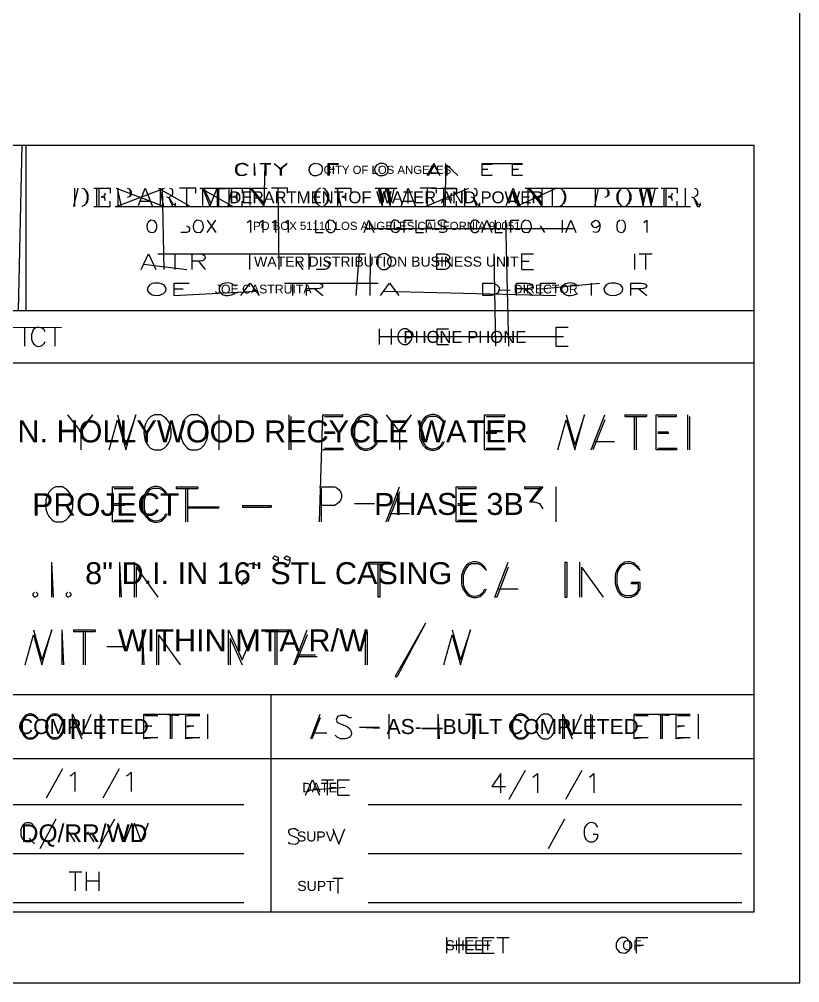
# Model space of a CAD drawing. Header units: feet. Extents: x 13 to 426, y 12 to 285.
# Drawn here: x 378.9 to 426.2, y 12.1 to 70.5 of the extents above; entities that cross this region are included whole.
import ezdxf
from ezdxf.enums import TextEntityAlignment as Align

# ---------------------------------------------------------------- set-up
doc = ezdxf.new("R2010")
doc.units = ezdxf.units.FT
doc.layers.add('ANOTACION', color=8, linetype='CONTINUOUS')
doc.layers.add('EJE_VIA', color=7, linetype='CONTINUOUS')
doc.styles.add('CAD_TEXT', font='Arial')

msp = doc.modelspace()

# ---------------------------------------------------------------- linework, layer by layer
at = {"layer": 'EJE_VIA'}
for p, q in [((426.217, 12.083), (426.217, 284.917)), ((322.083, 62.883), (423.45, 62.883)), ((378.817, 52.85), (379.05, 62.883)), ((379.283, 52.85), (379.283, 62.883)), ((423.45, 16.383), (423.45, 62.883)), ((393.117, 61.767), (393.117, 61.033)), ((393.117, 61.767), (393.167, 61.033)), ((393.467, 61.767), (394.133, 61.767)), ((393.467, 61.767), (394.133, 61.733)), ((393.733, 59.167), (393.783, 61.733)), ((393.833, 61.733), (393.833, 61.033)), ((394.333, 61.767), (394.75, 61.417)), ((395.117, 61.767), (394.7, 61.417)), ((397.617, 61.033), (397.617, 61.767)), ((397.617, 61.767), (398.233, 61.767)), ((397.667, 61.733), (397.667, 61.033)), ((397.667, 61.733), (398.233, 61.733)), ((403.617, 61.033), (404.033, 61.767)), ((404.033, 61.667), (403.667, 61.033)), ((404.734, 59.167), (404.75, 61.767)), ((404.8, 61.667), (405.467, 61.033)), ((404.8, 61.667), (404.8, 61.033)), ((406.95, 61.767), (409.4, 61.767)), ((406.95, 61.033), (406.95, 61.767)), ((407, 61.733), (407.567, 61.733)), ((408.783, 61.033), (408.783, 61.767)), ((408.833, 61.733), (409.4, 61.733)), ((403.717, 61.2), (404.333, 61.2)), ((382.183, 59.167), (382.433, 60.283)), ((382.25, 59.167), (382.25, 60.283)), ((383.583, 59.167), (383.583, 60.283)), ((383.717, 59.167), (383.717, 60.283)), ((384.75, 60.283), (387.683, 59.167)), ((384.75, 59.167), (387.683, 60.283)), ((384.817, 60.283), (385.05, 59.167)), ((384.867, 59.167), (384.867, 60.283)), ((386.1, 59.217), (386.517, 60.283)), ((386.517, 60.283), (386.95, 59.167)), ((387.317, 60.283), (389.267, 59.167)), ((387.383, 60.283), (387.617, 59.167)), ((387.433, 59.167), (387.433, 60.283)), ((387.65, 55.35), (387.567, 60.283)), ((389.033, 59.167), (389.033, 60.283)), ((389.817, 60.283), (393.917, 60.283)), ((389.883, 60.283), (391.833, 59.167)), ((390.067, 60.283), (390.5, 59.333)), ((390.983, 59.167), (390.983, 60.283)), ((390.983, 60.233), (391.833, 60.283)), ((391.533, 59.167), (391.783, 60.283)), ((391.6, 59.167), (391.6, 60.283)), ((392.933, 60.283), (393.733, 59.333)), ((394.633, 55.35), (394.583, 60.283)), ((398.133, 60.283), (398.383, 59.167)), ((398.2, 59.167), (398.2, 60.283)), ((400.45, 60.283), (401.8, 60.283)), ((400.633, 60.283), (400.883, 59.167)), ((401.133, 60.283), (401.367, 59.167)), ((402.05, 59.217), (402.467, 60.283)), ((402.467, 60.283), (402.9, 59.167)), ((403.517, 59.167), (406.134, 60.283)), ((403.633, 59.167), (403.633, 60.283)), ((403.883, 60.283), (405.4, 60.233)), ((404.617, 59.167), (404.617, 60.283)), ((405.9, 59.167), (405.9, 60.283)), ((408.4, 59.217), (408.834, 60.283)), ((408.834, 60.283), (409.25, 59.167)), ((409.017, 59.167), (411.45, 60.283)), ((409.567, 60.283), (417.633, 60.283)), ((409.8, 60.283), (410.6, 59.333)), ((410.6, 59.167), (410.6, 60.233)), ((411.217, 59.167), (411.217, 60.283)), ((413.783, 59.167), (414.017, 60.283)), ((413.833, 59.167), (413.833, 60.283)), ((416.467, 60.283), (416.717, 59.167)), ((416.95, 60.283), (417.2, 59.167)), ((418, 59.167), (418, 60.283)), ((418.117, 59.167), (418.117, 60.283)), ((419.283, 59.167), (419.283, 60.283)), ((392.083, 59.533), (392.083, 59.967)), ((398.683, 59.533), (398.683, 59.967)), ((408.767, 60.117), (409.134, 59.167)), ((408.834, 60.117), (409.2, 59.167)), ((384.683, 59.167), (419.583, 59.167)), ((386.217, 59.483), (386.767, 59.483)), ((402.167, 59.483), (402.717, 59.483)), ((408.517, 59.483), (409.067, 59.483)), ((390.267, 58.333), (390.8, 57.583)), ((390.267, 57.583), (390.8, 58.333)), ((408.567, 50.683), (408.383, 58.333)), ((410.467, 57.983), (410.733, 57.583)), ((411.833, 57.583), (411.833, 58.333)), ((399.9, 57.833), (412.533, 57.833)), ((387.267, 56.283), (399.883, 56.283)), ((392.85, 55.35), (392.85, 56.283)), ((396.45, 55.35), (396.45, 56.283)), ((399.317, 53.767), (399.5, 56.283)), ((400.15, 53.767), (400.167, 56.283)), ((407.783, 50.683), (407.683, 56.283)), ((416.217, 55.35), (416.217, 56.283)), ((416.483, 56.283), (417.267, 56.283)), ((416.883, 55.35), (416.883, 56.283)), ((386.433, 55.667), (389.033, 55.35)), ((389.75, 55.85), (390.15, 55.35)), ((395.683, 55.85), (396.067, 55.35)), ((409.35, 55.85), (409.8, 55.85)), ((409.35, 55.35), (410.067, 55.35)), ((394.967, 54.517), (400.633, 54.517)), ((395.467, 53.767), (395.467, 54.517)), ((410.5, 54.167), (414.067, 54.517)), ((413.583, 53.767), (413.583, 54.517)), ((388.267, 54.167), (388.817, 54.167)), ((388.267, 53.767), (393.233, 54.017)), ((396.8, 54.167), (397.283, 53.767)), ((400.983, 54.017), (411.417, 53.767)), ((409.517, 54.167), (410.017, 53.767)), ((416.45, 54.167), (416.933, 53.767)), ((364.867, 52.85), (423.45, 52.85)), ((368.617, 51.733), (381.433, 51.85)), ((379.217, 50.683), (379.217, 51.85)), ((381.05, 50.683), (381.05, 51.85)), ((400.717, 50.8), (400.717, 51.733)), ((401.45, 50.8), (401.45, 51.733)), ((400.717, 51.283), (411.883, 51.283)), ((404.217, 50.8), (404.917, 50.8)), ((411.45, 50.683), (412.167, 50.683)), ((364.867, 49.683), (423.45, 49.683)), ((381.8, 46.517), (382.6, 45.5)), ((383.317, 46.517), (382.5, 45.5)), ((384.833, 46.517), (385.333, 44.7)), ((385.333, 44.4), (385.95, 46.517)), ((385.95, 46.517), (385.333, 44.7)), ((391, 44.4), (391, 46.517)), ((395.25, 44.4), (395.25, 46.517)), ((395.35, 46.417), (395.35, 44.4)), ((397.083, 40.033), (397.283, 46.517)), ((397.283, 46.517), (398.5, 46.517)), ((401.133, 46.517), (401.933, 45.5)), ((402.65, 46.517), (401.833, 45.5)), ((407.1, 46.517), (408.317, 46.517)), ((407.1, 44.4), (407.1, 46.517)), ((412.05, 46.517), (412.567, 44.7)), ((412.567, 44.4), (413.167, 46.517)), ((413.167, 46.517), (412.567, 44.7)), ((413.567, 44.4), (414.383, 46.517)), ((414.383, 46.217), (413.667, 44.4)), ((416.2, 44.4), (416.2, 46.417)), ((416.3, 46.417), (416.3, 44.4)), ((417.517, 46.517), (418.733, 46.517)), ((417.517, 44.4), (417.517, 46.517)), ((419.433, 44.4), (419.433, 46.517)), ((419.533, 46.417), (419.533, 44.4)), ((413.767, 44.9), (414.983, 44.9)), ((384.533, 42.15), (385.75, 42.15)), ((384.533, 40.033), (384.533, 42.15)), ((401.133, 40.033), (401.933, 42.15)), ((405.383, 40.033), (405.383, 42.15)), ((405.383, 42.15), (406.583, 42.15)), ((409.833, 41.25), (410.533, 42.15)), ((411.45, 40.033), (411.45, 42.15)), ((388.983, 40.033), (388.983, 42.05)), ((389.083, 42.05), (389.083, 40.033)), ((397.183, 42.05), (397.183, 40.033)), ((401.933, 41.85), (401.233, 40.033)), ((399.2, 41.15), (400.417, 41.15)), ((401.333, 40.533), (402.55, 40.533)), ((380.817, 37.583), (380.817, 35.467)), ((380.817, 37.583), (380.917, 35.467)), ((384.95, 37.583), (384.95, 35.467)), ((384.95, 37.583), (385.05, 35.467)), ((385.867, 35.467), (385.867, 37.583)), ((400.633, 35.467), (400.633, 37.483)), ((407.717, 35.467), (408.533, 37.583)), ((412.883, 35.467), (412.883, 37.583)), ((385.967, 37.283), (387.283, 35.467)), ((385.967, 37.283), (385.967, 35.467)), ((412.983, 37.283), (414.3, 35.467)), ((412.983, 37.283), (412.983, 35.467)), ((407.933, 35.967), (409.133, 35.967)), ((403.517, 33.9), (401.8, 30.65)), ((379.733, 33.483), (380.233, 31.667)), ((380.233, 31.367), (380.85, 33.483)), ((380.85, 33.483), (380.233, 31.667)), ((381.45, 33.483), (381.45, 31.367)), ((381.45, 33.483), (381.55, 31.367)), ((382.767, 31.367), (382.767, 33.383)), ((382.867, 33.383), (382.867, 31.367)), ((386.317, 33.483), (386.317, 31.367)), ((386.317, 33.483), (386.417, 31.367)), ((387.217, 31.367), (387.217, 33.483)), ((391.567, 31.367), (391.567, 33.483)), ((394.4, 31.367), (394.4, 33.383)), ((394.5, 33.383), (394.5, 31.367)), ((395.517, 31.367), (396.333, 33.483)), ((399.867, 31.367), (399.867, 33.483)), ((399.967, 33.383), (399.967, 31.367)), ((405.133, 33.483), (405.633, 31.667)), ((405.633, 31.367), (406.25, 33.483)), ((406.25, 33.483), (405.633, 31.667)), ((387.317, 33.183), (388.633, 31.367)), ((387.317, 33.183), (387.317, 31.367)), ((391.667, 32.983), (392.383, 31.367)), ((391.667, 32.983), (391.667, 31.367)), ((396.333, 33.183), (395.617, 31.367)), ((384.183, 32.483), (385.4, 32.483)), ((395.717, 31.867), (396.933, 31.867)), ((395.817, 31.967), (396.833, 31.967)), ((364.867, 29.567), (423.45, 29.567)), ((394.15, 16.383), (394.15, 29.567)), ((382.1, 26.883), (382.1, 28.367)), ((383.8, 26.883), (383.8, 28.367)), ((383.867, 28.3), (383.867, 26.883)), ((386.417, 26.883), (386.417, 28.367)), ((386.417, 28.367), (389.817, 28.367)), ((386.483, 28.3), (387.267, 28.3)), ((387.617, 28.367), (388.55, 28.367)), ((387.617, 28.367), (388.55, 28.3)), ((388.05, 26.883), (388.05, 28.3)), ((388.117, 28.3), (388.117, 26.883)), ((388.967, 26.883), (388.967, 28.367)), ((389.033, 28.3), (389.817, 28.3)), ((390.317, 26.883), (390.317, 28.367)), ((396.55, 26.883), (397.117, 28.367)), ((397.117, 28.15), (396.617, 26.883)), ((401.3, 26.883), (401.3, 28.367)), ((404.267, 28.367), (404.267, 26.883)), ((404.267, 28.367), (404.333, 26.883)), ((405.967, 28.367), (406.883, 28.367)), ((405.967, 28.367), (406.883, 28.3)), ((406.4, 26.883), (406.4, 28.3)), ((406.467, 28.3), (406.467, 26.883)), ((411.85, 26.883), (411.85, 28.367)), ((413.55, 26.883), (413.55, 28.367)), ((413.617, 28.3), (413.617, 26.883)), ((416.167, 26.883), (416.167, 28.367)), ((416.167, 28.367), (419.567, 28.367)), ((416.25, 28.3), (417.017, 28.3)), ((417.383, 28.367), (418.3, 28.367)), ((417.383, 28.367), (418.3, 28.3)), ((417.8, 26.883), (417.8, 28.3)), ((417.867, 28.3), (417.867, 26.883)), ((418.717, 26.883), (418.717, 28.367)), ((418.8, 28.3), (419.567, 28.3)), ((420.067, 26.883), (420.067, 28.367)), ((382.167, 28.017), (382.667, 26.883)), ((382.167, 28.017), (382.167, 26.883)), ((399.517, 27.583), (400.717, 27.583)), ((399.517, 27.583), (400.717, 27.517)), ((411.917, 28.017), (412.417, 26.883)), ((411.917, 28.017), (411.917, 26.883)), ((396.683, 27.233), (397.533, 27.233)), ((364.867, 25.683), (423.45, 25.683)), ((380.517, 23.3), (381.517, 25.067)), ((383.95, 23.3), (384.95, 25.067)), ((408.083, 23.6), (408.083, 24.767)), ((408.583, 23.217), (409.583, 24.983)), ((412.017, 23.217), (413.017, 24.983)), ((397.2, 24.383), (397.933, 24.383)), ((397.567, 23.45), (397.567, 24.383)), ((396.4, 23.767), (398.633, 23.95)), ((398.2, 23.45), (398.9, 23.45)), ((370.717, 22.9), (392.483, 22.9)), ((400.033, 22.9), (422.7, 22.9)), ((380.133, 20.233), (381.117, 22.017)), ((383.667, 20.233), (384.667, 22.017)), ((410.967, 20.233), (411.967, 22.017)), ((381.85, 21.233), (382.233, 20.633)), ((383, 21.233), (383.4, 20.633)), ((379.467, 20.85), (379.8, 20.517)), ((373.383, 19.917), (392.483, 19.917)), ((400.033, 19.917), (422.7, 19.917)), ((381.9, 18.817), (382.667, 18.817)), ((382.283, 17.65), (382.283, 18.817)), ((382.95, 17.65), (382.95, 18.817)), ((383.717, 17.65), (383.717, 18.817)), ((382.95, 18.267), (383.717, 18.267)), ((397.9, 18.433), (398.517, 18.433)), ((398.217, 17.5), (398.217, 18.433)), ((373.833, 16.95), (392.483, 16.95)), ((400.033, 16.95), (422.7, 16.95)), ((322.083, 16.383), (423.45, 16.383)), ((404.8, 13.883), (404.8, 14.817)), ((405.55, 13.883), (405.55, 14.817)), ((407.833, 14.817), (408.583, 14.817)), ((408.217, 13.883), (408.217, 14.817)), ((404.8, 14.367), (407.417, 14.367)), ((416.317, 14.367), (416.733, 14.367)), ((405.983, 13.883), (407.683, 13.883)), ((12.6, 12.083), (426.217, 12.083))]:
    msp.add_line(p, q, dxfattribs=at)
for points in [[(392.75, 61.6), (392.6, 61.733), (392.492, 61.768), (392.371, 61.777), (392.25, 61.758), (392.14, 61.71), (392.033, 61.6), (391.983, 61.483), (391.983, 61.317), (392.033, 61.2), (392.183, 61.067), (392.5, 61.033), (392.7, 61.133)], [(392.75, 61.6), (392.504, 61.725), (392.378, 61.747), (392.271, 61.737), (392.116, 61.644), (392.038, 61.488), (392.038, 61.312), (392.116, 61.156), (392.271, 61.063), (392.378, 61.053), (392.504, 61.075), (392.65, 61.133)], [(394.333, 61.767), (394.7, 61.417), (394.7, 61.033)], [(395.117, 61.767), (394.75, 61.417), (394.75, 61.033)], [(396.75, 61.767), (396.55, 61.667), (396.465, 61.531), (396.442, 61.383), (396.476, 61.242), (396.562, 61.124), (396.696, 61.047), (396.95, 61.033), (397.167, 61.133), (397.267, 61.317), (397.267, 61.483), (397.217, 61.6), (397.05, 61.733), (396.75, 61.767)], [(397.667, 61.417), (397.983, 61.417), (397.667, 61.383)], [(400.75, 61.767), (400.533, 61.667), (400.447, 61.524), (400.424, 61.376), (400.461, 61.236), (400.552, 61.122), (400.693, 61.047), (400.95, 61.033), (401.099, 61.094), (401.206, 61.207), (401.255, 61.35), (401.255, 61.45), (401.206, 61.593), (401.099, 61.706), (400.95, 61.767), (400.75, 61.767)], [(404.033, 61.667), (404.383, 61.033), (404.033, 61.767)], [(407, 61.417), (407.3, 61.417), (407, 61.383)], [(408.833, 61.417), (409.15, 61.417), (408.833, 61.383)], [(407, 61.067), (407.567, 61.067), (406.95, 61.033)], [(408.833, 61.067), (409.4, 61.067), (408.783, 61.033)], [(382.667, 60.283), (382.8, 60.233), (382.886, 60.124), (382.947, 59.999), (382.983, 59.865), (382.994, 59.725), (382.982, 59.585), (382.945, 59.451), (382.884, 59.326), (382.8, 59.217), (382.667, 59.167)], [(383.4, 60.283), (384.383, 60.283), (384.383, 59.967)], [(385.417, 60.283), (385.55, 60.233), (385.6, 60.117), (385.6, 59.867), (385.55, 59.75), (385.417, 59.7)], [(387.983, 60.283), (388.117, 60.233), (388.167, 60.117), (388.167, 59.917), (388.117, 59.8), (387.983, 59.75)], [(389.583, 59.967), (389.583, 60.283), (388.6, 60.283)], [(390, 59.217), (390, 60.283), (390.433, 59.167)], [(390.433, 59.167), (390.867, 60.283), (390.867, 59.167)], [(391.417, 60.283), (392.383, 60.283), (392.383, 59.967)], [(392.883, 59.217), (392.883, 60.283), (393.733, 59.167)], [(395.133, 59.967), (395.133, 60.283), (394.167, 60.283)], [(397.15, 60.283), (397.033, 60.233), (396.948, 60.124), (396.887, 59.999), (396.851, 59.865), (396.839, 59.725), (396.852, 59.585), (396.888, 59.451), (396.949, 59.326), (397.033, 59.217), (397.15, 59.167)], [(397.283, 59.167), (397.4, 59.217), (397.485, 59.326), (397.545, 59.451), (397.582, 59.585), (397.595, 59.725), (397.583, 59.865), (397.547, 59.999), (397.486, 60.124), (397.4, 60.233), (397.283, 60.283)], [(398.017, 60.283), (398.983, 60.283), (398.983, 59.967)], [(400.7, 60.283), (400.883, 59.433), (400.883, 59.167)], [(400.767, 60.283), (400.95, 59.433), (401.133, 60.283)], [(401.184, 60.283), (401.367, 59.433), (401.367, 59.167)], [(401.25, 60.283), (401.434, 59.433), (401.617, 60.233)], [(404.183, 59.967), (404.183, 60.283), (403.2, 60.283)], [(404.434, 60.283), (405.4, 60.283), (405.4, 59.967)], [(406.45, 60.283), (406.567, 60.233), (406.634, 60.117), (406.634, 59.917), (406.567, 59.8), (406.45, 59.75)], [(409.75, 59.217), (409.75, 60.283), (410.6, 59.167)], [(411.633, 60.283), (411.767, 60.233), (411.852, 60.124), (411.913, 59.999), (411.949, 59.865), (411.961, 59.725), (411.949, 59.585), (411.912, 59.451), (411.851, 59.326), (411.767, 59.217), (411.633, 59.167)], [(414.383, 60.283), (414.517, 60.233), (414.567, 60.117), (414.567, 59.867), (414.517, 59.75), (414.383, 59.7)], [(415.483, 60.283), (415.367, 60.233), (415.281, 60.124), (415.22, 59.999), (415.184, 59.865), (415.172, 59.725), (415.185, 59.585), (415.222, 59.451), (415.282, 59.326), (415.367, 59.217), (415.483, 59.167)], [(415.617, 59.167), (415.733, 59.217), (415.818, 59.326), (415.879, 59.451), (415.915, 59.585), (415.928, 59.725), (415.916, 59.865), (415.88, 59.999), (415.819, 60.124), (415.733, 60.233), (415.617, 60.283)], [(416.533, 60.283), (416.717, 59.433), (416.717, 59.167)], [(416.583, 60.283), (416.767, 59.433), (416.95, 60.283)], [(417.017, 60.283), (417.2, 59.433), (417.2, 59.167)], [(417.083, 60.283), (417.267, 59.433), (417.45, 60.233)], [(417.817, 60.283), (418.783, 60.283), (418.783, 59.967)], [(419.833, 60.283), (419.95, 60.233), (420.017, 60.117), (420.017, 59.917), (419.95, 59.8), (419.833, 59.75)], [(382.917, 60.117), (382.983, 60.017), (383.033, 59.867), (383.033, 59.6), (382.983, 59.433), (382.917, 59.333)], [(384.083, 59.8), (383.833, 59.75), (384.083, 59.7)], [(384.083, 59.967), (384.017, 59.75), (384.083, 59.533)], [(385.6, 60.183), (385.667, 60.067), (385.667, 59.917), (385.6, 59.8)], [(387.8, 59.75), (387.933, 59.7), (387.983, 59.6), (388.117, 59.267), (388.167, 59.167), (388.3, 59.167), (388.35, 59.267), (388.35, 59.383)], [(387.933, 59.7), (388.167, 59.333), (388.3, 59.267)], [(392.083, 59.8), (391.833, 59.75), (392.083, 59.7)], [(392.083, 59.967), (392.017, 59.75), (392.083, 59.533)], [(396.917, 60.117), (396.85, 60.017), (396.783, 59.867), (396.783, 59.6), (396.85, 59.433), (396.917, 59.333)], [(397.517, 59.333), (397.583, 59.433), (397.65, 59.6), (397.65, 59.867), (397.583, 60.017), (397.517, 60.117)], [(398.683, 59.8), (398.433, 59.75), (398.683, 59.7)], [(398.683, 59.967), (398.617, 59.75), (398.683, 59.533)], [(405.1, 59.8), (404.85, 59.75), (405.1, 59.7)], [(405.1, 59.967), (405.034, 59.75), (405.1, 59.533)], [(406.267, 59.75), (406.384, 59.7), (406.45, 59.6), (406.567, 59.267), (406.634, 59.167), (406.75, 59.167), (406.817, 59.267), (406.817, 59.383)], [(406.384, 59.7), (406.634, 59.333), (406.75, 59.267)], [(411.883, 60.117), (411.95, 60.017), (412, 59.867), (412, 59.6), (411.95, 59.433), (411.883, 59.333)], [(414.567, 60.183), (414.633, 60.067), (414.633, 59.917), (414.567, 59.8)], [(415.25, 60.117), (415.183, 60.017), (415.117, 59.867), (415.117, 59.6), (415.183, 59.433), (415.25, 59.333)], [(415.85, 59.333), (415.917, 59.433), (415.983, 59.6), (415.983, 59.867), (415.917, 60.017), (415.85, 60.117)], [(418.483, 59.8), (418.233, 59.75), (418.483, 59.7)], [(418.483, 59.967), (418.417, 59.75), (418.483, 59.533)], [(419.65, 59.75), (419.767, 59.7), (419.833, 59.6), (419.95, 59.267), (420.017, 59.167), (420.133, 59.167), (420.2, 59.267), (420.2, 59.383)], [(419.767, 59.7), (420.017, 59.333), (420.133, 59.267)], [(383.4, 59.167), (384.383, 59.167), (384.383, 59.483)], [(391.417, 59.167), (392.383, 59.167), (392.383, 59.483)], [(404.433, 59.167), (405.4, 59.167), (405.4, 59.483)], [(417.817, 59.167), (418.783, 59.167), (418.783, 59.483)], [(386.85, 58.333), (386.683, 58.217), (386.628, 58.093), (386.61, 57.949), (386.633, 57.805), (386.697, 57.682), (386.804, 57.599), (387, 57.583), (387.104, 57.648), (387.185, 57.766), (387.222, 57.909), (387.215, 58.057), (387.163, 58.193), (387.067, 58.3), (386.85, 58.333)], [(389.017, 57.983), (389.133, 57.933), (389.2, 57.833), (389.2, 57.733), (389.133, 57.617), (389.017, 57.583), (388.667, 57.583)], [(389.65, 58.333), (389.5, 58.217), (389.445, 58.092), (389.426, 57.954), (389.446, 57.816), (389.506, 57.694), (389.607, 57.604), (389.817, 57.583), (389.92, 57.648), (390.002, 57.766), (390.039, 57.909), (390.032, 58.057), (389.98, 58.193), (389.883, 58.3), (389.65, 58.333)], [(392.7, 58.183), (392.9, 58.333), (392.9, 57.583)], [(393.467, 58.183), (393.65, 58.333), (393.65, 57.583)], [(394.217, 58.183), (394.417, 58.333), (394.417, 57.583)], [(394.983, 58.183), (395.183, 58.333), (395.183, 57.583)], [(396.85, 58.333), (396.85, 57.583), (397.3, 57.583)], [(397.683, 58.333), (397.533, 58.217), (397.45, 58.05), (397.45, 57.867), (397.533, 57.7), (397.683, 57.583), (397.833, 57.583), (397.954, 57.655), (398.036, 57.779), (398.074, 57.913), (398.066, 58.049), (398.014, 58.18), (397.917, 58.3), (397.683, 58.333)], [(399.783, 57.583), (400.083, 58.333), (400.383, 57.583)], [(401.95, 58.15), (401.833, 58.3), (401.71, 58.342), (401.602, 58.334), (401.486, 58.26), (401.407, 58.13), (401.383, 57.867), (401.417, 57.767), (401.533, 57.617), (401.75, 57.583), (401.917, 57.7), (401.95, 57.867), (401.75, 57.867)], [(402.217, 57.583), (402.217, 58.333), (402.717, 58.333)], [(402.933, 58.333), (402.933, 57.583), (403.4, 57.583)], [(403.583, 57.583), (403.583, 58.333), (404.083, 58.333)], [(404.8, 58.217), (404.617, 58.333), (404.467, 58.333), (404.35, 58.3), (404.267, 58.15), (404.35, 58.05), (404.65, 57.933), (404.759, 57.874), (404.809, 57.747), (404.74, 57.625), (404.603, 57.578), (404.467, 57.583), (404.35, 57.617)], [(406.783, 58.15), (406.667, 58.3), (406.539, 58.342), (406.42, 58.328), (406.3, 58.239), (406.217, 58.05), (406.217, 57.867), (406.256, 57.75), (406.345, 57.633), (406.469, 57.575), (406.583, 57.583), (406.75, 57.7)], [(406.933, 57.583), (407.233, 58.333), (407.533, 57.583)], [(407.733, 58.333), (407.733, 57.583), (408.183, 57.583)], [(408.683, 57.583), (408.683, 58.333), (409.183, 58.333)], [(409.55, 58.333), (409.4, 58.217), (409.345, 58.092), (409.326, 57.953), (409.346, 57.815), (409.406, 57.694), (409.507, 57.604), (409.717, 57.583), (409.82, 57.648), (409.902, 57.766), (409.939, 57.909), (409.932, 58.057), (409.88, 58.193), (409.783, 58.3), (409.55, 58.333)], [(412.033, 57.583), (412.333, 58.333), (412.633, 57.583)], [(414.083, 58.083), (414.05, 57.983), (413.85, 57.867), (413.7, 57.9), (413.583, 58.083), (413.633, 58.217), (413.817, 58.333), (413.967, 58.3), (414.083, 58.083), (414.083, 57.9), (414.05, 57.733), (413.967, 57.617), (413.85, 57.583), (413.667, 57.617)], [(415.333, 58.333), (415.15, 58.183), (415.117, 58.017), (415.117, 57.9), (415.15, 57.733), (415.233, 57.617), (415.417, 57.583), (415.533, 57.617), (415.607, 57.748), (415.646, 57.875), (415.652, 58), (415.624, 58.126), (415.562, 58.256), (415.417, 58.333)], [(416.75, 58.183), (416.933, 58.333), (416.933, 57.583)], [(386.267, 55.35), (386.717, 56.283), (387.15, 55.35)], [(388.317, 55.35), (388.317, 56.283), (389.033, 56.283)], [(389.367, 55.35), (389.367, 56.283), (389.867, 56.283), (390, 56.249), (390.121, 56.161), (390.154, 56.051), (390.106, 55.945), (389.984, 55.87), (389.867, 55.85), (389.367, 55.85)], [(400.883, 56.283), (400.767, 56.233), (400.625, 56.102), (400.567, 55.995), (400.54, 55.876), (400.544, 55.753), (400.576, 55.633), (400.635, 55.525), (400.767, 55.399), (400.883, 55.35), (401.1, 55.35), (401.217, 55.4), (401.352, 55.53), (401.41, 55.638), (401.44, 55.755), (401.443, 55.875), (401.416, 55.992), (401.36, 56.101), (401.217, 56.233), (401.1, 56.283), (400.883, 56.283)], [(404.2, 55.35), (404.2, 56.283), (404.7, 56.283), (404.834, 56.249), (404.955, 56.161), (404.987, 56.051), (404.939, 55.945), (404.818, 55.87), (404.7, 55.85), (404.2, 55.85)], [(409.35, 55.35), (409.35, 56.283), (410.067, 56.283)], [(397.4, 55.85), (397.567, 55.8), (397.667, 55.667), (397.667, 55.533), (397.567, 55.4), (397.4, 55.35), (396.9, 55.35)], [(404.7, 55.85), (404.867, 55.8), (404.97, 55.69), (404.994, 55.581), (404.93, 55.455), (404.829, 55.386), (404.7, 55.35), (404.2, 55.35)], [(387.067, 54.517), (386.933, 54.483), (386.783, 54.417), (386.687, 54.298), (386.64, 54.189), (386.651, 54.045), (386.74, 53.925), (386.885, 53.832), (387.003, 53.785), (387.35, 53.767), (387.483, 53.817), (387.62, 53.877), (387.744, 54.005), (387.779, 54.155), (387.755, 54.256), (387.655, 54.391), (387.548, 54.459), (387.35, 54.517), (387.067, 54.517)], [(388.267, 53.767), (388.267, 54.517), (389.167, 54.517)], [(392.033, 54.333), (391.734, 54.492), (391.533, 54.523), (391.364, 54.516), (391.227, 54.479), (391.121, 54.416), (391.001, 54.241), (391.005, 54.042), (391.131, 53.869), (391.238, 53.808), (391.376, 53.773), (391.544, 53.769), (391.74, 53.804), (391.967, 53.883)], [(392.317, 53.767), (392.883, 54.517), (393.433, 53.767)], [(396.3, 53.767), (396.3, 54.517), (396.933, 54.517), (397.091, 54.499), (397.203, 54.459), (397.293, 54.342), (397.203, 54.224), (397.091, 54.184), (396.933, 54.167), (396.3, 54.167)], [(400.783, 53.767), (401.333, 54.517), (401.9, 53.767)], [(407, 53.767), (407, 54.517), (407.5, 54.517), (407.615, 54.503), (407.715, 54.477), (407.87, 54.393), (407.963, 54.279), (407.995, 54.151), (407.965, 54.021), (407.873, 53.904), (407.718, 53.814), (407.617, 53.784), (407.5, 53.767), (407, 53.767)], [(409.033, 53.767), (409.033, 54.517), (409.667, 54.517), (409.825, 54.496), (409.937, 54.456), (410.027, 54.342), (409.937, 54.228), (409.825, 54.187), (409.667, 54.167), (409.033, 54.167)], [(410.5, 53.767), (410.5, 54.517), (411.417, 54.517)], [(412.817, 54.333), (412.517, 54.493), (412.317, 54.525), (412.148, 54.519), (412.01, 54.481), (411.903, 54.418), (411.784, 54.242), (411.77, 54.141), (411.787, 54.041), (411.913, 53.867), (412.021, 53.806), (412.158, 53.771), (412.326, 53.768), (412.523, 53.803), (412.75, 53.883)], [(414.767, 54.517), (414.633, 54.483), (414.483, 54.417), (414.387, 54.298), (414.34, 54.189), (414.351, 54.045), (414.44, 53.925), (414.585, 53.832), (414.703, 53.785), (415.05, 53.767), (415.183, 53.817), (415.32, 53.877), (415.444, 54.005), (415.479, 54.155), (415.455, 54.256), (415.355, 54.391), (415.248, 54.459), (415.05, 54.517), (414.767, 54.517)], [(415.967, 53.767), (415.967, 54.517), (416.583, 54.517), (416.741, 54.499), (416.853, 54.459), (416.943, 54.342), (416.853, 54.224), (416.741, 54.184), (416.583, 54.167), (415.967, 54.167)], [(380.433, 51.567), (380.383, 51.683), (380.267, 51.783), (379.95, 51.85), (379.833, 51.783), (379.717, 51.683), (379.667, 51.567), (379.617, 51.4), (379.617, 51.117), (379.645, 50.997), (379.693, 50.89), (379.8, 50.762), (379.937, 50.684), (380.041, 50.666), (380.152, 50.682), (380.267, 50.733), (380.383, 50.85), (380.433, 50.95)], [(402.15, 51.733), (402.033, 51.683), (401.9, 51.544), (401.851, 51.427), (401.828, 51.306), (401.829, 51.186), (401.855, 51.073), (401.907, 50.971), (402.033, 50.851), (402.15, 50.8), (402.367, 50.8), (402.522, 50.889), (402.642, 51.035), (402.683, 51.149), (402.695, 51.268), (402.678, 51.388), (402.634, 51.501), (402.563, 51.601), (402.367, 51.733), (402.15, 51.733)], [(404.217, 50.8), (404.217, 51.733), (404.917, 51.733)], [(411.45, 50.683), (411.45, 51.85), (412.167, 51.85)], [(383.317, 46.517), (382.6, 45.5), (382.6, 44.4)], [(384.333, 44.4), (384.833, 46.217), (385.333, 44.4)], [(387.067, 46.517), (386.85, 46.417), (386.65, 46.217), (386.584, 46.106), (386.53, 45.987), (386.488, 45.859), (386.458, 45.726), (386.44, 45.589), (386.434, 45.45), (386.44, 45.312), (386.459, 45.176), (386.49, 45.043), (386.534, 44.917), (386.59, 44.799), (386.659, 44.692), (386.837, 44.514), (386.945, 44.448), (387.067, 44.4), (387.467, 44.4), (387.667, 44.5), (387.851, 44.687), (387.923, 44.799), (387.982, 44.919), (388.028, 45.048), (388.06, 45.181), (388.08, 45.319), (388.086, 45.458), (388.08, 45.598), (388.06, 45.735), (388.027, 45.869), (387.981, 45.997), (387.922, 46.118), (387.85, 46.229), (387.765, 46.33), (387.467, 46.517), (387.067, 46.517)], [(389.283, 46.517), (389.083, 46.417), (388.883, 46.217), (388.818, 46.106), (388.765, 45.987), (388.722, 45.861), (388.692, 45.729), (388.673, 45.594), (388.667, 45.457), (388.672, 45.32), (388.69, 45.186), (388.72, 45.055), (388.762, 44.93), (388.817, 44.812), (388.884, 44.704), (389.058, 44.523), (389.164, 44.453), (389.283, 44.4), (389.683, 44.4), (389.9, 44.5), (390.084, 44.687), (390.156, 44.799), (390.215, 44.919), (390.261, 45.048), (390.294, 45.181), (390.313, 45.319), (390.32, 45.458), (390.313, 45.598), (390.293, 45.735), (390.26, 45.869), (390.214, 45.997), (390.155, 46.118), (390.083, 46.229), (389.998, 46.33), (389.683, 46.517), (389.283, 46.517)], [(397.383, 46.417), (398.5, 46.417), (398.5, 46.517)], [(400.617, 46.017), (400.517, 46.217), (400.317, 46.417), (400.157, 46.502), (399.991, 46.542), (399.823, 46.54), (399.661, 46.499), (399.511, 46.423), (399.38, 46.315), (399.274, 46.178), (399.2, 46.017), (399.1, 45.7), (399.1, 45.2), (399.125, 45.088), (399.159, 44.98), (399.202, 44.878), (399.312, 44.694), (399.45, 44.544), (399.612, 44.435), (399.795, 44.376), (399.995, 44.376), (400.099, 44.399), (400.207, 44.44), (400.317, 44.5), (400.517, 44.7), (400.617, 44.9)], [(400.617, 46.017), (400.417, 46.217), (400.317, 46.317), (400.117, 46.417), (399.717, 46.417), (399.5, 46.317), (399.3, 46.017), (399.2, 45.7), (399.2, 45.2), (399.225, 45.089), (399.258, 44.986), (399.345, 44.802), (399.457, 44.654), (399.592, 44.546), (399.748, 44.482), (399.923, 44.467), (400.113, 44.505), (400.213, 44.545), (400.317, 44.6), (400.417, 44.7), (400.517, 44.9)], [(402.65, 46.517), (401.933, 45.5), (401.933, 44.4)], [(404.667, 46.017), (404.567, 46.217), (404.367, 46.417), (404.203, 46.504), (404.035, 46.545), (403.868, 46.543), (403.708, 46.501), (403.56, 46.424), (403.431, 46.315), (403.325, 46.178), (403.25, 46.017), (403.15, 45.7), (403.15, 45.2), (403.175, 45.089), (403.21, 44.982), (403.252, 44.88), (403.361, 44.696), (403.497, 44.544), (403.659, 44.434), (403.841, 44.374), (404.041, 44.373), (404.147, 44.397), (404.255, 44.439), (404.367, 44.5), (404.567, 44.7), (404.667, 44.9)], [(404.667, 46.017), (404.467, 46.217), (404.367, 46.317), (404.167, 46.417), (403.75, 46.417), (403.55, 46.317), (403.35, 46.017), (403.25, 45.7), (403.25, 45.2), (403.276, 45.091), (403.309, 44.988), (403.394, 44.804), (403.505, 44.655), (403.638, 44.545), (403.793, 44.48), (403.967, 44.463), (404.159, 44.502), (404.261, 44.543), (404.367, 44.6), (404.467, 44.7), (404.567, 44.9)], [(407.2, 46.417), (408.317, 46.417), (408.317, 46.517)], [(411.55, 44.4), (412.05, 46.217), (412.567, 44.4)], [(415.6, 46.517), (416.917, 46.517), (416.917, 46.417)], [(415.6, 46.517), (415.6, 46.417), (416.917, 46.417)], [(417.617, 46.417), (418.733, 46.417), (418.733, 46.517)], [(397.383, 45.5), (397.983, 45.5), (397.983, 45.4), (397.383, 45.4)], [(407.2, 45.5), (407.8, 45.5), (407.8, 45.4), (407.2, 45.4)], [(417.617, 45.5), (418.233, 45.5), (418.233, 45.4), (417.617, 45.4)], [(397.383, 44.5), (398.5, 44.5), (398.5, 44.4), (397.283, 44.4)], [(407.2, 44.5), (408.317, 44.5), (408.317, 44.4), (407.1, 44.4)], [(417.617, 44.5), (418.733, 44.5), (418.733, 44.4), (417.517, 44.4)], [(381.083, 42.15), (380.883, 42.05), (380.683, 41.85), (380.617, 41.74), (380.563, 41.62), (380.521, 41.494), (380.49, 41.362), (380.472, 41.227), (380.465, 41.09), (380.471, 40.953), (380.489, 40.818), (380.52, 40.687), (380.562, 40.562), (380.618, 40.445), (380.685, 40.336), (380.859, 40.155), (380.965, 40.086), (381.083, 40.033), (381.5, 40.033), (381.7, 40.133), (381.884, 40.322), (381.957, 40.434), (382.016, 40.554), (382.062, 40.682), (382.095, 40.816), (382.115, 40.953), (382.121, 41.092), (382.115, 41.231), (382.095, 41.368), (382.062, 41.501), (382.016, 41.629), (381.957, 41.75), (381.884, 41.861), (381.799, 41.962), (381.5, 42.15), (381.083, 42.15)], [(384.633, 42.05), (385.75, 42.05), (385.75, 42.15)], [(387.867, 41.65), (387.767, 41.85), (387.567, 42.05), (387.407, 42.136), (387.241, 42.176), (387.073, 42.173), (386.911, 42.132), (386.761, 42.056), (386.63, 41.948), (386.524, 41.811), (386.45, 41.65), (386.35, 41.35), (386.35, 40.833), (386.375, 40.721), (386.409, 40.613), (386.452, 40.511), (386.562, 40.327), (386.7, 40.177), (386.862, 40.068), (387.045, 40.01), (387.244, 40.009), (387.349, 40.033), (387.457, 40.074), (387.567, 40.133), (387.767, 40.333), (387.867, 40.533)], [(388.383, 42.15), (389.7, 42.15), (389.7, 42.05)], [(388.383, 42.15), (388.383, 42.05), (389.7, 42.05)], [(397.083, 42.15), (397.983, 42.15), (398.086, 42.109), (398.251, 41.997), (398.361, 41.853), (398.416, 41.69), (398.416, 41.52), (398.362, 41.354), (398.252, 41.203), (398.087, 41.081), (397.983, 41.033), (397.183, 41.033)], [(405.483, 42.05), (406.583, 42.05), (406.583, 42.15)], [(409.517, 42.15), (410.633, 42.15), (409.933, 41.25)], [(409.517, 42.15), (409.517, 42.05), (410.533, 42.05)], [(387.867, 41.65), (387.667, 41.85), (387.567, 41.95), (387.367, 42.05), (386.967, 42.05), (386.75, 41.95), (386.55, 41.65), (386.45, 41.35), (386.45, 40.833), (386.475, 40.722), (386.508, 40.619), (386.595, 40.435), (386.707, 40.287), (386.842, 40.179), (386.998, 40.115), (387.173, 40.1), (387.363, 40.138), (387.463, 40.178), (387.567, 40.233), (387.667, 40.333), (387.767, 40.533)], [(384.633, 41.15), (385.233, 41.15), (385.233, 41.033), (384.633, 41.033)], [(392.417, 41.033), (394.15, 41.033), (394.15, 40.933)], [(392.417, 41.033), (392.417, 40.933), (394.15, 40.933)], [(405.483, 41.15), (406.083, 41.15), (406.083, 41.033), (405.483, 41.033)], [(409.833, 41.25), (410.133, 41.25), (410.433, 41.15), (410.633, 40.833)], [(384.633, 40.133), (385.75, 40.133), (385.75, 40.033), (384.533, 40.033)], [(405.483, 40.133), (406.583, 40.133), (406.583, 40.033), (405.383, 40.033)], [(394.567, 37.783), (394.467, 37.683), (394.267, 37.783), (394.267, 37.883), (394.367, 37.983), (394.567, 37.883), (394.567, 37.583), (394.467, 37.383), (394.267, 37.283)], [(395.283, 37.783), (395.183, 37.683), (394.967, 37.783), (394.967, 37.883), (395.083, 37.983), (395.283, 37.883), (395.283, 37.583), (395.183, 37.383), (394.967, 37.283)], [(393.35, 37.383), (393.05, 37.483), (392.85, 37.483), (392.55, 37.383)], [(400.033, 37.583), (401.35, 37.583), (401.35, 37.483)], [(400.033, 37.583), (400.033, 37.483), (401.35, 37.483)], [(400.75, 37.483), (400.75, 35.467), (400.633, 35.467)], [(407.217, 37.083), (407.117, 37.283), (406.917, 37.483), (406.753, 37.571), (406.585, 37.612), (406.418, 37.609), (406.258, 37.568), (406.11, 37.491), (405.981, 37.382), (405.875, 37.245), (405.8, 37.083), (405.7, 36.783), (405.7, 36.267), (405.725, 36.156), (405.76, 36.049), (405.802, 35.947), (405.911, 35.762), (406.047, 35.611), (406.209, 35.5), (406.391, 35.441), (406.591, 35.439), (406.697, 35.464), (406.805, 35.506), (406.917, 35.567), (407.117, 35.767), (407.217, 35.967)], [(407.217, 37.083), (407.017, 37.283), (406.917, 37.383), (406.717, 37.483), (406.3, 37.483), (406.1, 37.383), (405.9, 37.083), (405.8, 36.783), (405.8, 36.267), (405.826, 36.157), (405.859, 36.054), (405.944, 35.871), (406.055, 35.722), (406.188, 35.612), (406.343, 35.546), (406.517, 35.53), (406.709, 35.569), (406.811, 35.61), (406.917, 35.667), (407.017, 35.767), (407.117, 35.967)], [(411.967, 37.583), (411.967, 35.467), (412.083, 35.467)], [(411.967, 37.583), (412.083, 37.583), (412.083, 35.467)], [(416.533, 37.083), (416.433, 37.283), (416.217, 37.483), (416.107, 37.544), (415.999, 37.586), (415.895, 37.609), (415.794, 37.616), (415.605, 37.583), (415.435, 37.496), (415.288, 37.364), (415.167, 37.195), (415.075, 36.998), (415.042, 36.893), (415.017, 36.783), (415.017, 36.267), (415.117, 35.967), (415.164, 35.859), (415.287, 35.68), (415.44, 35.548), (415.615, 35.467), (415.802, 35.438), (415.993, 35.462), (416.18, 35.541), (416.354, 35.677), (416.533, 35.967), (416.533, 36.367), (416.017, 36.367)], [(416.533, 37.083), (416.333, 37.283), (416.217, 37.383), (416.109, 37.44), (416.006, 37.481), (415.813, 37.517), (415.639, 37.498), (415.486, 37.43), (415.356, 37.319), (415.25, 37.17), (415.17, 36.989), (415.14, 36.889), (415.117, 36.783), (415.117, 36.267), (415.217, 35.967), (415.317, 35.767), (415.417, 35.667), (415.617, 35.567), (416.017, 35.567), (416.217, 35.667), (416.333, 35.767), (416.433, 35.967), (416.433, 36.267), (416.017, 36.267), (416.017, 36.367)], [(408.533, 37.283), (407.833, 35.467), (407.717, 35.467)], [(392.75, 36.683), (392.45, 36.467), (392.35, 36.167)], [(379.8, 35.767), (379.7, 35.667), (379.7, 35.567), (379.8, 35.467), (380, 35.567), (380, 35.667), (379.9, 35.767)], [(381.817, 35.767), (381.717, 35.667), (381.717, 35.567), (381.817, 35.467), (382.017, 35.567), (382.017, 35.667), (381.917, 35.767)], [(403.517, 33.9), (401.683, 30.65), (401.8, 30.65)], [(382.167, 33.483), (383.483, 33.483), (383.483, 33.383)], [(382.167, 33.483), (382.167, 33.383), (383.483, 33.383)], [(391.567, 33.483), (392.383, 31.667), (393.183, 33.483)], [(393.8, 33.483), (395.117, 33.483), (395.117, 33.383)], [(393.8, 33.483), (393.8, 33.383), (395.117, 33.383)], [(379.233, 31.367), (379.733, 33.183), (380.233, 31.367)], [(404.633, 31.367), (405.133, 33.183), (405.633, 31.367)], [(380.033, 28.017), (379.967, 28.15), (379.833, 28.3), (379.715, 28.357), (379.596, 28.384), (379.48, 28.383), (379.37, 28.355), (379.269, 28.303), (379.14, 28.182), (379.075, 28.076), (378.983, 27.8), (378.983, 27.45), (379.023, 27.295), (379.085, 27.156), (379.169, 27.037), (379.272, 26.945), (379.392, 26.885), (379.527, 26.862), (379.675, 26.882), (379.833, 26.95), (379.967, 27.1), (380.033, 27.233)], [(380.033, 28.017), (379.9, 28.15), (379.683, 28.3), (379.4, 28.3), (379.267, 28.233), (379.117, 28.017), (379.05, 27.8), (379.05, 27.45), (379.089, 27.298), (379.147, 27.168), (379.223, 27.063), (379.367, 26.959), (379.483, 26.929), (379.613, 26.935), (379.757, 26.979), (379.9, 27.1), (379.967, 27.233)], [(380.883, 28.367), (380.75, 28.3), (380.6, 28.15), (380.52, 27.993), (380.471, 27.814), (380.455, 27.624), (380.471, 27.434), (380.521, 27.255), (380.605, 27.096), (380.726, 26.969), (380.883, 26.883), (381.167, 26.883), (381.317, 26.95), (381.448, 27.093), (381.542, 27.259), (381.598, 27.438), (381.617, 27.625), (381.598, 27.812), (381.542, 27.991), (381.448, 28.157), (381.317, 28.3), (381.167, 28.367), (380.883, 28.367)], [(380.967, 28.3), (380.75, 28.233), (380.6, 28.017), (380.533, 27.8), (380.533, 27.45), (380.6, 27.233), (380.75, 27.017), (380.967, 26.95), (381.1, 26.95), (381.317, 27.017), (381.421, 27.18), (381.496, 27.333), (381.54, 27.481), (381.555, 27.625), (381.54, 27.769), (381.496, 27.917), (381.421, 28.07), (381.317, 28.233), (381.1, 28.3), (380.967, 28.3)], [(382.1, 28.367), (382.667, 27.1), (383.233, 28.367)], [(399.017, 28.15), (398.883, 28.15), (398.667, 28.3), (398.383, 28.3), (398.167, 28.233), (398.1, 28.017), (398.167, 27.867), (398.317, 27.8), (398.667, 27.667), (398.772, 27.607), (398.928, 27.474), (399.014, 27.33), (399.034, 27.187), (398.99, 27.058), (398.886, 26.955), (398.725, 26.888), (398.624, 26.872), (398.51, 26.87), (398.383, 26.883), (398.167, 26.95), (398.033, 27.1)], [(409.8, 28.017), (409.717, 28.15), (409.583, 28.3), (409.465, 28.357), (409.346, 28.384), (409.23, 28.383), (409.12, 28.355), (409.019, 28.303), (408.89, 28.182), (408.825, 28.076), (408.733, 27.8), (408.733, 27.45), (408.773, 27.295), (408.835, 27.156), (408.919, 27.037), (409.022, 26.945), (409.142, 26.885), (409.277, 26.862), (409.425, 26.882), (409.583, 26.95), (409.717, 27.1), (409.8, 27.233)], [(409.8, 28.017), (409.65, 28.15), (409.433, 28.3), (409.15, 28.3), (409.017, 28.233), (408.867, 28.017), (408.8, 27.8), (408.8, 27.45), (408.839, 27.298), (408.897, 27.168), (408.973, 27.063), (409.117, 26.959), (409.233, 26.929), (409.363, 26.935), (409.507, 26.979), (409.65, 27.1), (409.717, 27.233)], [(410.65, 28.367), (410.5, 28.3), (410.367, 28.15), (410.275, 28.001), (410.221, 27.825), (410.203, 27.634), (410.221, 27.44), (410.275, 27.255), (410.365, 27.092), (410.49, 26.964), (410.65, 26.883), (410.933, 26.883), (411.067, 26.95), (411.197, 27.077), (411.289, 27.24), (411.345, 27.426), (411.364, 27.625), (411.359, 27.725), (411.322, 27.919), (411.248, 28.095), (411.136, 28.242), (410.933, 28.367), (410.65, 28.367)], [(411.85, 28.367), (412.417, 27.1), (412.983, 28.367)], [(386.483, 27.667), (386.917, 27.667), (386.483, 27.583)], [(389.033, 27.667), (389.467, 27.667), (389.033, 27.583)], [(416.25, 27.667), (416.667, 27.667), (416.25, 27.583)], [(418.8, 27.667), (419.217, 27.667), (418.8, 27.583)], [(386.483, 26.95), (387.267, 26.95), (386.417, 26.883)], [(389.033, 26.95), (389.817, 26.95), (388.967, 26.883)], [(416.25, 26.95), (417.017, 26.95), (416.167, 26.883)], [(418.8, 26.95), (419.567, 26.95), (418.717, 26.883)], [(381.95, 24.633), (382.067, 24.683), (382.233, 24.85), (382.233, 23.683)], [(385.383, 24.633), (385.5, 24.683), (385.667, 24.85), (385.667, 23.683)], [(408.083, 24.767), (407.533, 23.983), (408.367, 23.983)], [(410.033, 24.55), (410.3, 24.767), (410.3, 23.6)], [(413.467, 24.55), (413.733, 24.767), (413.733, 23.6)], [(396.233, 23.45), (396.667, 24.383), (397.083, 23.45)], [(398.2, 23.45), (398.2, 24.383), (398.9, 24.383)], [(379.3, 21.783), (379.183, 21.733), (379.067, 21.617), (379.007, 21.498), (378.97, 21.359), (378.957, 21.209), (378.969, 21.057), (379.009, 20.914), (379.076, 20.789), (379.232, 20.657), (379.517, 20.633), (379.633, 20.683), (379.735, 20.796), (379.807, 20.924), (379.85, 21.064), (379.865, 21.208), (379.85, 21.353), (379.807, 21.492), (379.735, 21.621), (379.633, 21.733), (379.517, 21.783), (379.3, 21.783)], [(384.833, 21.783), (385.267, 20.633), (385.717, 21.783)], [(385.833, 21.783), (386.267, 20.633), (386.717, 21.783)], [(413.967, 21.517), (413.9, 21.617), (413.8, 21.733), (413.678, 21.783), (413.562, 21.798), (413.456, 21.783), (413.319, 21.708), (413.213, 21.581), (413.164, 21.473), (413.133, 21.35), (413.133, 21.067), (413.183, 20.9), (413.233, 20.8), (413.35, 20.683), (413.467, 20.633), (413.683, 20.633), (413.8, 20.683), (413.9, 20.8), (413.967, 20.9), (413.967, 21.067), (413.683, 21.067)], [(395.817, 21.283), (395.6, 21.417), (395.462, 21.42), (395.33, 21.391), (395.21, 21.301), (395.198, 21.193), (395.283, 21.05), (395.65, 20.917), (395.768, 20.848), (395.826, 20.732), (395.811, 20.606), (395.709, 20.508), (395.587, 20.476), (395.417, 20.483), (395.283, 20.517), (395.2, 20.617)], [(397.9, 21.417), (398.25, 20.483), (398.617, 21.417)], [(405.983, 13.883), (405.983, 14.817), (406.667, 14.817)], [(406.983, 13.883), (406.983, 14.817), (407.683, 14.817)], [(415.4, 14.817), (415.2, 14.683), (415.128, 14.572), (415.085, 14.457), (415.071, 14.34), (415.084, 14.227), (415.124, 14.12), (415.234, 13.983), (415.338, 13.911), (415.617, 13.883), (415.733, 13.933), (415.863, 14.059), (415.914, 14.167), (415.939, 14.287), (415.938, 14.411), (415.911, 14.53), (415.858, 14.64), (415.733, 14.767), (415.617, 14.817), (415.4, 14.817)], [(416.317, 13.883), (416.317, 14.817), (417, 14.817)]]:
    msp.add_lwpolyline(points, dxfattribs=at)

# ---------------------------------------------------------------- texts
at = {"layer": 'ANOTACION', "style": 'CAD_TEXT'}
for s, height, p in [('CITY OF LOS ANGELES', 0.49396, (401.201, 61.385)), ('DEPARTMENT OF WATER AND POWER', 0.72194, (401.135, 59.719)), ('PO BOX 51111 LOS ANGELES CALIFORNIA 90051', 0.49396, (401.168, 57.986)), ('WATER DISTRIBUTION BUSINESS UNIT', 0.60795, (401.135, 55.819)), ('JOE CASTRUITA', 0.53196, (393.669, 54.153)), ('— DIRECTOR', 0.532, (410.334, 54.153)), ('PHONE PHONE', 0.72194, (405.901, 51.253)), ('N. HOLLYWOOD RECYCLE WATER', 1.32989, (394.235, 45.52)), ('PROJECT —', 1.3679, (385.336, 41.087)), ('PHASE 3B', 1.3299, (404.934, 41.12)), ('8" D.I. IN 16" STL CASING', 1.32989, (394.002, 36.921)), ('WITHIN MTA R/W', 1.32989, (392.435, 32.854)), ('DRAWING COMPLETED', 0.91193, (379.503, 27.621)), ('AS-—BUILT COMPLETED', 0.91193, (408.801, 27.621)), ('DATE', 0.57, (397.102, 23.922)), ('DQ/RR/WD', 1.0639, (382.803, 21.155)), ('SUPV', 0.608, (396.868, 20.955)), ('SUPT', 0.608, (396.868, 17.955)), ('SHEET', 0.608, (406.134, 14.356)), ('OF', 0.608, (416.033, 14.356))]:
    msp.add_text(s, height=height, dxfattribs=at).set_placement(p, align=Align.MIDDLE_CENTER)

doc.saveas('drawing.dxf')
